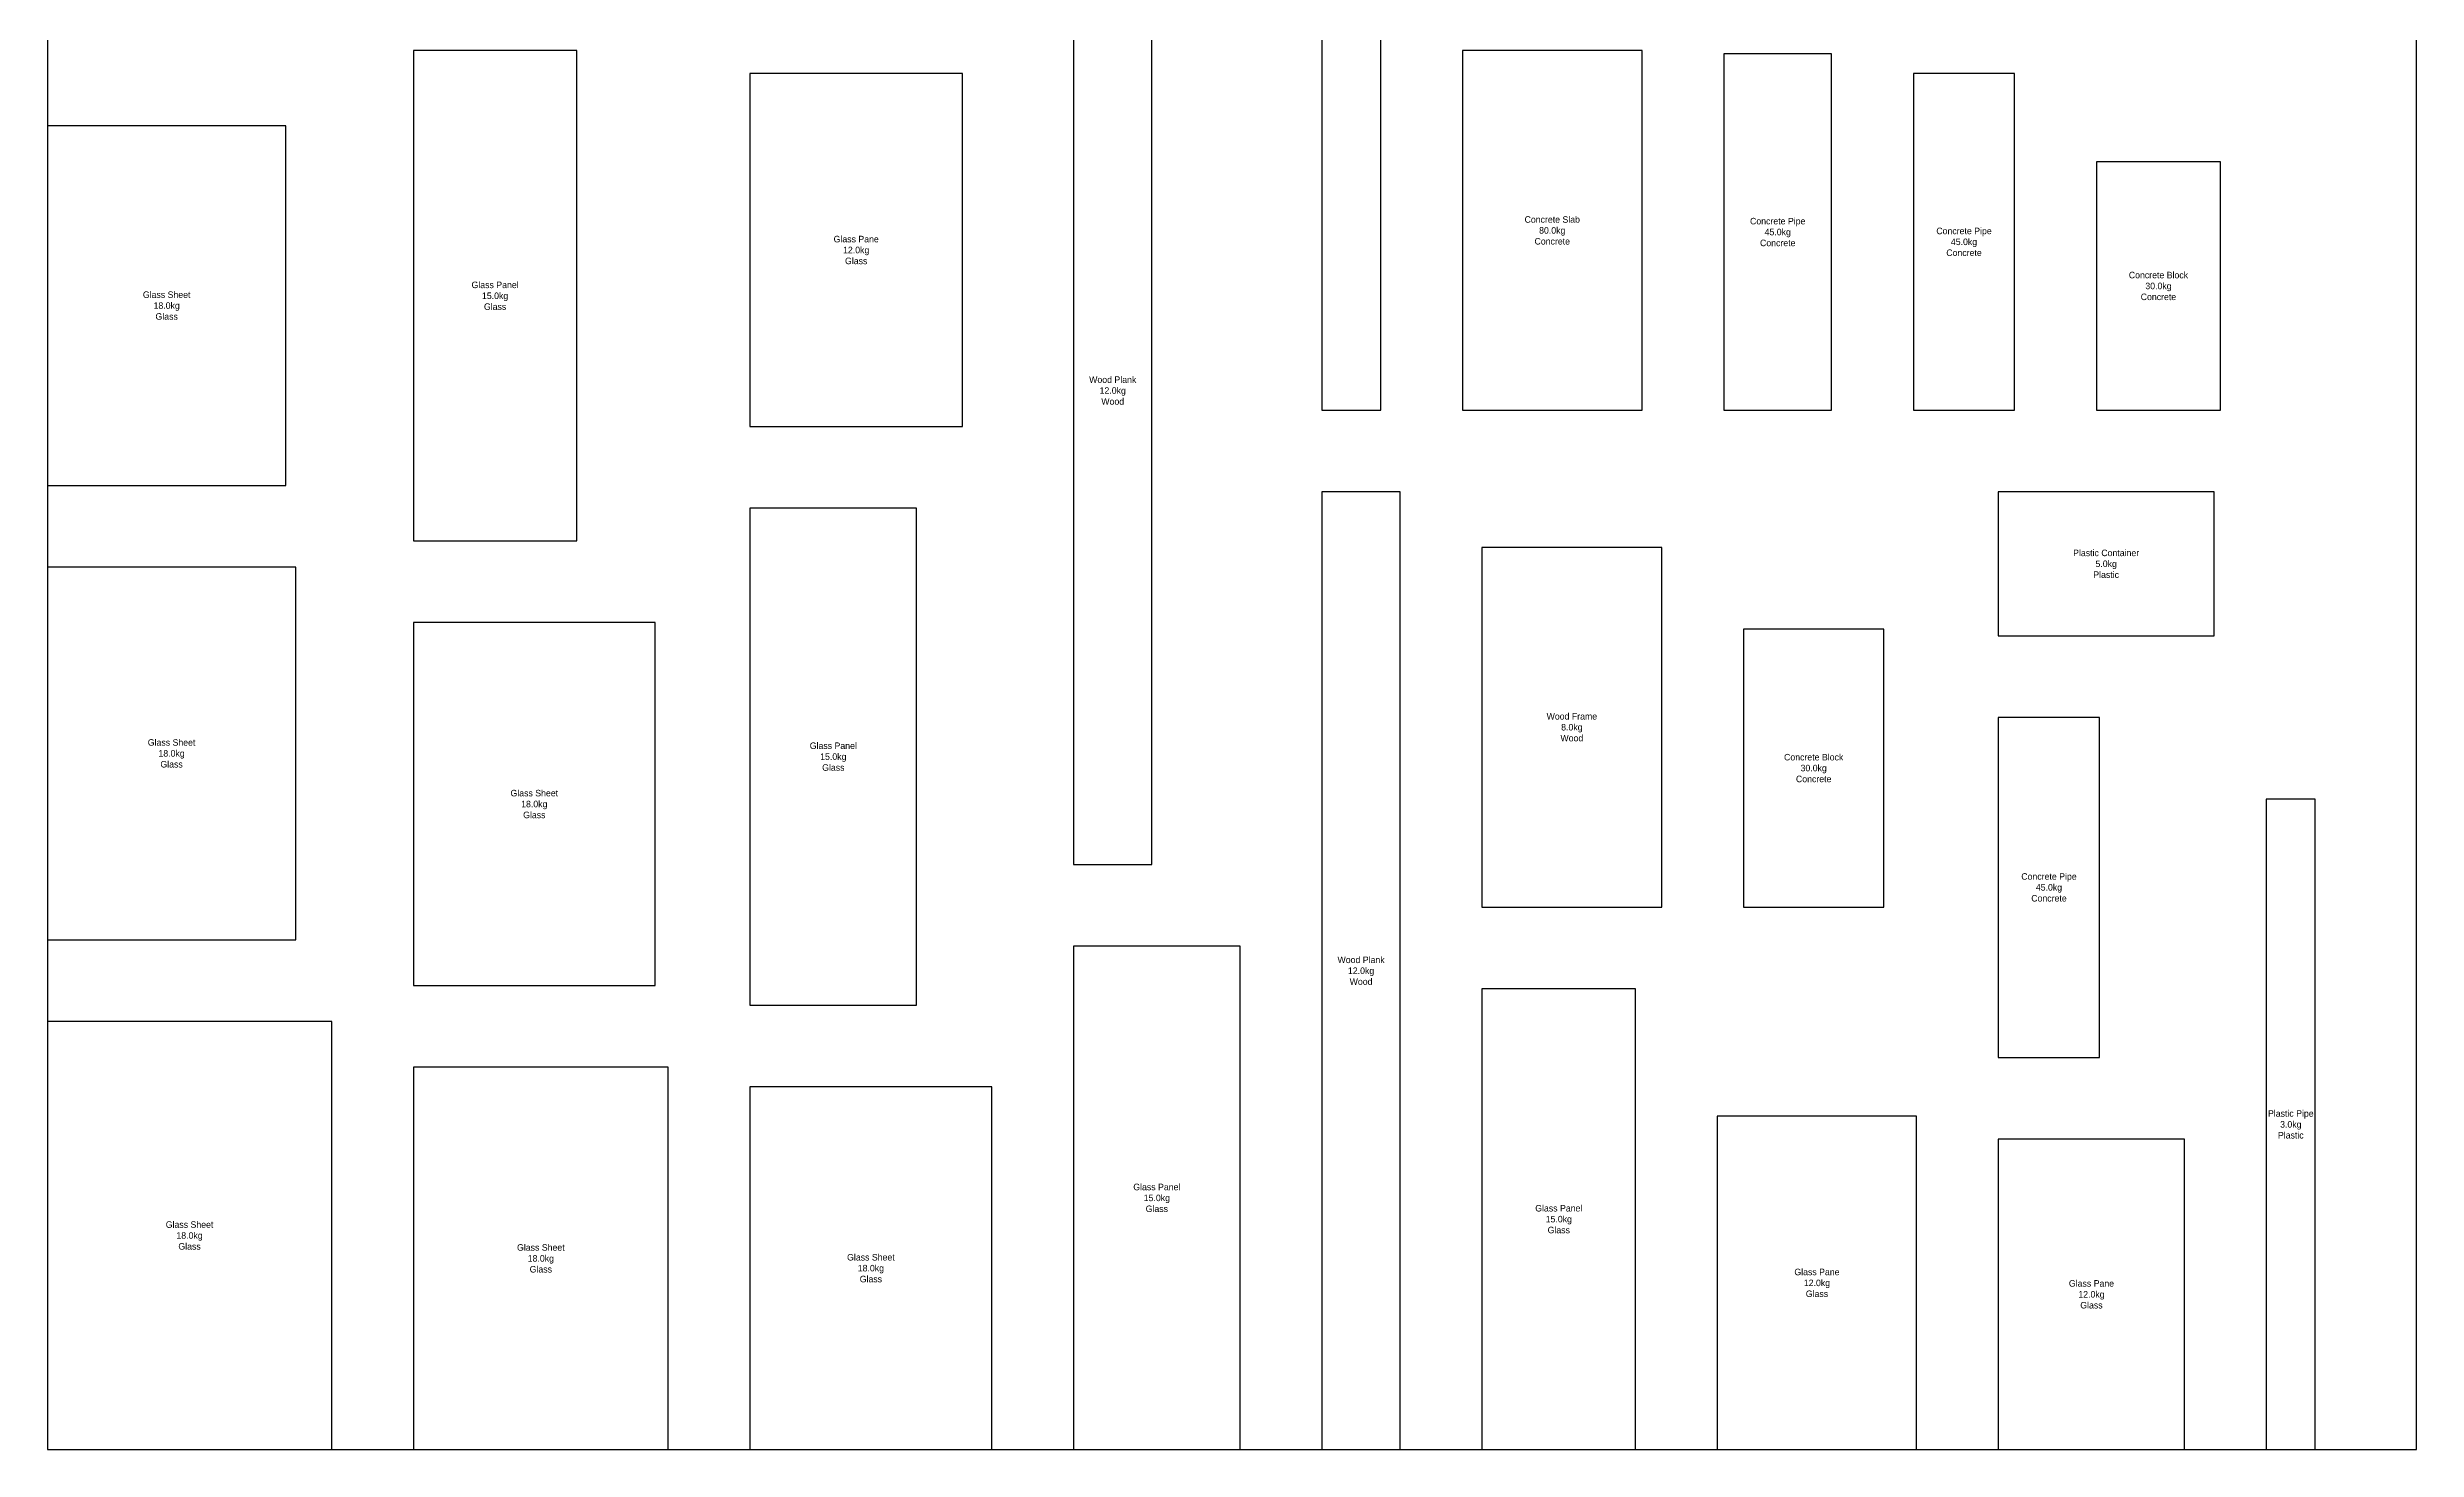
# Model space of a CAD drawing. Header units: metres. Extents: x 0 to 725, y 0 to 5950.
# Drawn here: x 0 to 725, y 3000 to 3429 of the extents above; entities that cross this region are included whole.
import ezdxf

# ---------------------------------------------------------------- set-up
doc = ezdxf.new("R2010")
doc.units = ezdxf.units.M

msp = doc.modelspace()

# ---------------------------------------------------------------- linework, layer by layer
for points in [[(0, 3000), (725, 3000), (725, 4450), (0, 4450), (0, 3000)], [(390, 3318), (408, 3318), (408, 3684), (390, 3684), (390, 3318)], [(314, 3179), (338, 3179), (338, 3469), (314, 3469), (314, 3179)], [(112, 3278), (162, 3278), (162, 3428), (112, 3428), (112, 3278)], [(433, 3318), (488, 3318), (488, 3428), (433, 3428), (433, 3318)], [(513, 3318), (546, 3318), (546, 3427), (513, 3427), (513, 3318)], [(215, 3313), (280, 3313), (280, 3421), (215, 3421), (215, 3313)], [(571, 3318), (602, 3318), (602, 3421), (571, 3421), (571, 3318)], [(0, 3295), (73, 3295), (73, 3405), (0, 3405), (0, 3295)], [(627, 3318), (665, 3318), (665, 3394), (627, 3394), (627, 3318)], [(390, 3000), (414, 3000), (414, 3293), (390, 3293), (390, 3000)], [(597, 3249), (663, 3249), (663, 3293), (597, 3293), (597, 3249)], [(215, 3136), (266, 3136), (266, 3288), (215, 3288), (215, 3136)], [(0, 3156), (76, 3156), (76, 3270), (0, 3270), (0, 3156)], [(439, 3166), (494, 3166), (494, 3276), (439, 3276), (439, 3166)], [(112, 3142), (186, 3142), (186, 3253), (112, 3253), (112, 3142)], [(519, 3166), (562, 3166), (562, 3251), (519, 3251), (519, 3166)], [(597, 3120), (628, 3120), (628, 3224), (597, 3224), (597, 3120)], [(679, 3000), (694, 3000), (694, 3199), (679, 3199), (679, 3000)], [(314, 3000), (365, 3000), (365, 3154), (314, 3154), (314, 3000)], [(439, 3000), (486, 3000), (486, 3141), (439, 3141), (439, 3000)], [(0, 3000), (87, 3000), (87, 3131), (0, 3131), (0, 3000)], [(112, 3000), (190, 3000), (190, 3117), (112, 3117), (112, 3000)], [(215, 3000), (289, 3000), (289, 3111), (215, 3111), (215, 3000)], [(511, 3000), (572, 3000), (572, 3102), (511, 3102), (511, 3000)], [(597, 3000), (654, 3000), (654, 3095), (597, 3095), (597, 3000)]]:
    msp.add_lwpolyline(points, close=True)

# ---------------------------------------------------------------- texts
at = {"char_height": 2, "attachment_point": 5}
for s, insert in [('Glass Pane\\P12.0kg\\PGlass', (247.5, 3367)), ('Concrete Slab\\P80.0kg\\PConcrete', (460.5, 3373)), ('Concrete Pipe\\P45.0kg\\PConcrete', (529.5, 3372.5)), ('Concrete Pipe\\P45.0kg\\PConcrete', (586.5, 3369.5)), ('Glass Panel\\P15.0kg\\PGlass', (137, 3353)), ('Concrete Block\\P30.0kg\\PConcrete', (646, 3356)), ('Glass Sheet\\P18.0kg\\PGlass', (36.5, 3350)), ('Wood Plank\\P12.0kg\\PWood', (326, 3324)), ('Plastic Container\\P5.0kg\\PPlastic', (630, 3271)), ('Wood Frame\\P8.0kg\\PWood', (466.5, 3221)), ('Glass Sheet\\P18.0kg\\PGlass', (38, 3213)), ('Glass Panel\\P15.0kg\\PGlass', (240.5, 3212)), ('Concrete Block\\P30.0kg\\PConcrete', (540.5, 3208.5)), ('Glass Sheet\\P18.0kg\\PGlass', (149, 3197.5)), ('Concrete Pipe\\P45.0kg\\PConcrete', (612.5, 3172)), ('Wood Plank\\P12.0kg\\PWood', (402, 3146.5)), ('Plastic Pipe\\P3.0kg\\PPlastic', (686.5, 3099.5)), ('Glass Panel\\P15.0kg\\PGlass', (339.5, 3077)), ('Glass Panel\\P15.0kg\\PGlass', (462.5, 3070.5)), ('Glass Sheet\\P18.0kg\\PGlass', (43.5, 3065.5)), ('Glass Sheet\\P18.0kg\\PGlass', (151, 3058.5)), ('Glass Sheet\\P18.0kg\\PGlass', (252, 3055.5)), ('Glass Pane\\P12.0kg\\PGlass', (541.5, 3051)), ('Glass Pane\\P12.0kg\\PGlass', (625.5, 3047.5))]:
    msp.add_mtext(s, dxfattribs=dict(at, insert=insert))

doc.saveas('drawing.dxf')
